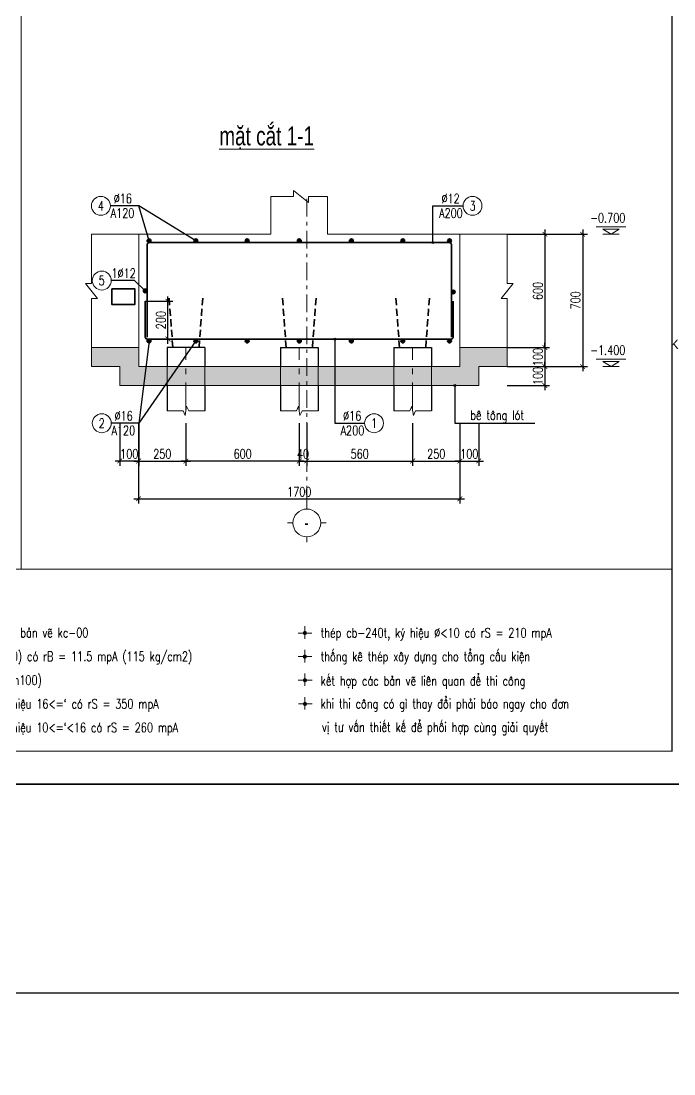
# Model space of a CAD drawing. Extents: x -2098986 to 943, y -1296280 to 73591.
# Drawn here: x -1649126 to -1635304, y -1092187 to -1069905 of the extents above; entities that cross this region are included whole.
import ezdxf
from ezdxf.enums import TextEntityAlignment as Align

# ---------------------------------------------------------------- set-up
doc = ezdxf.new("R2010")
doc.units = 0
doc.header["$LTSCALE"] = 150
doc.header["$PDMODE"] = 35
doc.linetypes.add('_Tim', pattern=[9, 5, -1.5, 1, -1.5])
doc.linetypes.add('HIDDEN', pattern=[0.375, 0.25, -0.125])
doc.layers.get('0').update_dxf_attribs({"lineweight": 18})
doc.layers.get('Defpoints').update_dxf_attribs({"lineweight": 18})
for name, color, linetype, lineweight in [('05.Text', 253, 'Continuous', 18), ('11.Khung bo', 32, 'Continuous', 50), ('12.Khung', 36, 'Continuous', 25), ('KCVN-THAY', 7, 'Continuous', 25), ('LS-DIM', 251, 'Continuous', 13), ('LS-HATCH', 147, 'Continuous', 9), ('LS-TEXT', 60, 'Continuous', 20), ('LS-THAY', 7, 'Continuous', 20), ('LS-THEP', 3, 'Continuous', 35), ('LS-TRUC', 108, '_Tim', 9)]:
    doc.layers.add(name, color=color, linetype=linetype, lineweight=lineweight)
doc.layers.add('DIM', color=1, linetype='Continuous')
doc.layers.add('LS-COC', color=11, linetype='Continuous')
doc.layers.add('Tpl_Bound', color=1, linetype='Continuous', plot=False)
doc.styles.add('chu ghi chu', font='vntimeh.shx', dxfattribs={"width": 0.7})
doc.styles.add('KCVN-LEADER', font='vnromadi.shx', dxfattribs={"width": 0.7, "height": 4})
doc.styles.add('romans.shx', font='romans.shx', dxfattribs={"width": 0.75, "bigfont": 'vns.shx'})
doc.styles.add('VnAvantH', font='')
doc.styles.add('vnsimpli', font='vnsimli.shx', dxfattribs={"width": 0.75})
doc.styles.get('VnAvantH').set_extended_font_data('.VnAvantH')
doc.dimstyles.new('D25', dxfattribs={"dimscale": 0, "dimtxt": 200, "dimasz": 100, "dimexe": 100, "dimexo": 0, "dimgap": 50, "dimtad": 1, "dimdec": 0, "dimlfac": 0.25, "dimdsep": 46, "dimtxsty": 'vnsimpli', "dimblk1": 'ARCHTICK', "dimblk2": 'ARCHTICK', "dimsah": 1, "dimcen": 0, "dimdle": 100, "dimclrd": 256, "dimclre": 256, "dimclrt": 60, "dimadec": 0, "dimazin": 0, "dimtfac": 0.004, "dimtdec": 0, "dimtix": 1, "dimtmove": 2, "dimatfit": 3, "dimldrblk": 'ARCHTICK', "dimfxl": 1, "dimtolj": 1, "dimarcsym": 0})
doc.dimstyles.new('LS.GHI CHU', dxfattribs={"dimtxt": 200, "dimasz": 120, "dimexe": 120, "dimexo": 120, "dimgap": 80, "dimtad": 1, "dimdec": 0, "dimzin": 0, "dimdsep": 46, "dimtxsty": 'romans.shx', "dimblk": 'ARCHTICK', "dimcen": 0.09, "dimdle": 120, "dimclrd": 256, "dimclre": 8, "dimclrt": 7, "dimadec": 0, "dimazin": 0, "dimtfac": 1, "dimtdec": 0, "dimtofl": 0, "dimtmove": 0, "dimatfit": 3, "dimldrblk": 'ARCHTICK', "dimfxl": 1, "dimtolj": 1, "dimtzin": 0, "dimarcsym": 0})

# ---------------------------------------------------------------- blocks, each defined once
blk = doc.blocks.new('*U4')
at = {"layer": 'KCVN-THAY', "color": 140}
blk.add_lwpolyline([(214871.76, 86966.68), (215381.8, 86966.68), (215381.8, 86579.68), (214871.76, 86579.68)], close=True, dxfattribs=at)
blk = doc.blocks.new('100')
at = {"layer": '11.Khung bo', "const_width": 26.7}
blk.add_lwpolyline([(1860913, -945240), (1860913, -916940), (1896063, -916940), (1896063, -945240)], close=True, dxfattribs=at)
blk.add_lwpolyline([(1860913, -945240), (1860913, -916940), (1896063, -916940), (1896063, -945240)], close=True, dxfattribs=at)
blk.add_lwpolyline([(1860913, -945240), (1860913, -916940), (1896063, -916940), (1896063, -945240)], close=True, dxfattribs=at)
at = {"layer": '12.Khung'}
blk.add_lwpolyline([(1901579, -945940), (1901579, -916240), (1859580, -916240), (1859580, -945940)], close=True, dxfattribs=at)
blk.add_lwpolyline([(1901579, -945940), (1901579, -916240), (1859580, -916240), (1859580, -945940)], close=True, dxfattribs=at)
blk.add_lwpolyline([(1901579, -945940), (1901579, -916240), (1859580, -916240), (1859580, -945940)], close=True, dxfattribs=at)
at = {"layer": '05.Text', "style": 'VnAvantH'}
blk.add_text('KTS.lª thÕ trinh', height=198, dxfattribs=at).set_placement((1898428, -936733), align=Align.RIGHT)
blk = doc.blocks.new('n')
at = {"layer": 'LS-TEXT', "linetype": 'Continuous'}
for p, q in [((-27, 0), (-175, 0)), ((-175, 0), (188, 0)), ((0, 0), (0, 178)), ((0, 178), (0, -151))]:
    blk.add_line(p, q, dxfattribs=at)
at = {"layer": 'LS-TEXT', "linetype": 'Continuous', "const_width": 54}
blk.add_lwpolyline([(-27, 0, 1), (27, 0, 1)], format="xyb", close=True, dxfattribs=at)
blk = doc.blocks.new('GHICHUCHUNG1')
at = {"layer": 'LS-THAY'}
blk.add_lwpolyline([(115819, 523844), (132587, 523844), (132587, 519994), (115819, 519994)], close=True, dxfattribs=at)
at = {"layer": 'LS-THAY', "xscale": 0.7999999998137355, "yscale": 0.7999999998137355, "zscale": 0.7999999998137355}
for p in [(116368, 522494), (124816, 522494), (116369, 521994), (124815, 521994), (116368, 521494), (124818, 521494), (116368, 520994), (124819, 520994), (116368, 520494)]:
    blk.add_blockref('n', p, dxfattribs=at)
at = {"layer": 'LS-TEXT', "color": 60, "style": 'KCVN-LEADER', "width": 0.75}
blk.add_text('%%Ughi chó:', height=400, dxfattribs=at).set_placement((116449, 522924))
at = {"layer": 'LS-TEXT', "style": 'vnsimpli', "width": 0.75}
for s, p in [('   ghi chó chung xem b¶n vÏ kc-00', (116368, 522400)), ('   thÐp cb-240t, ký hiÖu %%C<10 cã rS = 210 mpA', (124816, 522399)), ('   bª t«ng b20 (m250) cã rB = 11.5 mpA (115 kg/cm2)', (116368, 521900)), ('   thèng kª thÐp x©y dùng cho tæng cÊu kiÖn', (124815, 521899)), ('   bª t«ng lãt b7.5 (m100)', (116366, 521397)), ('   kÕt hîp c¸c b¶n vÏ liªn quan ®Ó thi c«ng', (124816, 521382)), ('   thÐp cb-400v, ký hiÖu 16<=` cã rS = 350 mpA', (116366, 520894)), ('   khi thi c«ng cã g× thay ®æi ph¶i b¸o ngay cho ®¬n', (124815, 520898)), ('   thÐp cb-300v, ký hiÖu 10<=`<16 cã rS = 260 mpA', (116366, 520394)), ('vÞ t\xad vÊn thiÕt kÕ ®Ó phèi hîp cïng gi¶i quyÕt', (125180, 520402))]:
    blk.add_text(s, height=200, dxfattribs=at).set_placement(p)
blk = doc.blocks.new('A$C6AA05690')
at = {"layer": 'LS-COC'}
for p, q in [((26, 403.1), (26, 303.1)), ((26, 403.1), (226, 403.1)), ((226, 403.1), (226, 303.1)), ((26, 203.1), (26, 68.2)), ((226, 203.1), (226, 68.2))]:
    blk.add_line(p, q, dxfattribs=at)
at = {"layer": 'LS-DIM', "ltscale": 0.05}
for p, q in [((26, 303.1), (26, 203.1)), ((226, 303.1), (226, 203.1))]:
    blk.add_line(p, q, dxfattribs=at)
at = {"layer": 'LS-DIM'}
blk.add_lwpolyline([(26, 68.2), (111, 68.2), (122.1, 93.2), (129.9, 43.2), (141, 68.2), (226, 68.2)], dxfattribs=at)
at = {"layer": 'LS-THEP', "linetype": 'HIDDEN'}
for p, q in [((56.7, 403.1), (35.8, 684)), ((195.4, 403.1), (216.3, 684))]:
    blk.add_line(p, q, dxfattribs=at)
at = {"layer": 'LS-TRUC', "ltscale": 0.2}
blk.add_line((126, 68.2), (126, 403.1), dxfattribs=at)
blk = doc.blocks.new('THEP DAM')
at = {"layer": 'LS-THEP'}
for p, q in [((-0.6, 0), (0.6, 0)), ((-0.42, 0.42), (0.42, -0.42)), ((-0.42, -0.42), (0.42, 0.42)), ((0, 0.6), (0, -0.6))]:
    blk.add_line(p, q, dxfattribs=at)
blk.add_circle((0, 0), 0.6, dxfattribs=at)
blk = doc.blocks.new('_ArchTick')
at = {"layer": 'DIM', "color": 0, "const_width": 0.15}
blk.add_lwpolyline([(-0.5, -0.5), (0.5, 0.5)], dxfattribs=at)
blk = doc.blocks.new('*D991')
at = {"layer": 'Defpoints', "color": 0, "transparency": 16777216}
for p in [(-1646497, -1075835), (-1646016, -1075835), (-1646293, -1076635)]:
    blk.add_point(p, dxfattribs=at)
at = {"layer": 'LS-DIM', "lineweight": -2, "transparency": 16777216}
for p, q in [((-1646016, -1076735), (-1646016, -1075735)), ((-1646497, -1075835), (-1645916, -1075835)), ((-1646293, -1076635), (-1645916, -1076635))]:
    blk.add_line(p, q, dxfattribs=at)
at = {"layer": 'LS-DIM', "lineweight": -2, "transparency": 16777216, "xscale": 100, "yscale": 100, "zscale": 100}
for p, rotation in [((-1646016, -1075835), 90), ((-1646016, -1076635), 270)]:
    blk.add_blockref('_ArchTick', p, dxfattribs=dict(at, rotation=rotation))
at = {"layer": 'LS-DIM', "color": 60, "transparency": 16777216, "insert": (-1646166, -1076235), "char_height": 200, "attachment_point": 5, "rotation": 90, "style": 'vnsimpli'}
blk.add_mtext('\\A1;200', dxfattribs=at)
blk = doc.blocks.new('cotthep')
at = {"layer": 'LS-THAY'}
blk.add_circle((-250, 0), 250, dxfattribs=at)
at = {"layer": 'LS-TEXT', "style": 'vnsimpli', "width": 0.75}
for tag, p in [('24`25', (446, 69)), ('10', (-250, -123)), ('A200', (440, -316))]:
    blk.add_attdef(tag, text='', height=250, dxfattribs=at).set_placement(p, align=Align.CENTER)
blk = doc.blocks.new('*D992')
at = {"layer": 'Defpoints', "color": 0, "transparency": 16777216}
for p in [(-1646636, -1078418), (-1645635, -1078418), (-1645635, -1079216)]:
    blk.add_point(p, dxfattribs=at)
at = {"layer": 'LS-DIM', "lineweight": -2, "transparency": 16777216}
for p, q in [((-1646636, -1078418), (-1646636, -1079316)), ((-1645635, -1078418), (-1645635, -1079316)), ((-1646736, -1079216), (-1645535, -1079216))]:
    blk.add_line(p, q, dxfattribs=at)
at = {"layer": 'LS-DIM', "lineweight": -2, "transparency": 16777216, "xscale": 100, "yscale": 100, "zscale": 100, "rotation": 180}
blk.add_blockref('_ArchTick', (-1646636, -1079216), dxfattribs=at)
at = {"layer": 'LS-DIM', "lineweight": -2, "transparency": 16777216, "xscale": 100, "yscale": 100, "zscale": 100}
blk.add_blockref('_ArchTick', (-1645635, -1079216), dxfattribs=at)
at = {"layer": 'LS-DIM', "color": 60, "transparency": 16777216, "insert": (-1646135, -1079066), "char_height": 200, "attachment_point": 5, "style": 'vnsimpli'}
blk.add_mtext('\\A1;250', dxfattribs=at)
blk = doc.blocks.new('*D993')
at = {"layer": 'Defpoints', "color": 0, "transparency": 16777216}
for p in [(-1646636, -1078418), (-1639836, -1078418), (-1639836, -1080016)]:
    blk.add_point(p, dxfattribs=at)
at = {"layer": 'LS-DIM', "lineweight": -2, "transparency": 16777216}
for p, q in [((-1646636, -1078418), (-1646636, -1080116)), ((-1639836, -1078418), (-1639836, -1080116)), ((-1646736, -1080016), (-1639736, -1080016))]:
    blk.add_line(p, q, dxfattribs=at)
at = {"layer": 'LS-DIM', "lineweight": -2, "transparency": 16777216, "xscale": 100, "yscale": 100, "zscale": 100, "rotation": 180}
blk.add_blockref('_ArchTick', (-1646636, -1080016), dxfattribs=at)
at = {"layer": 'LS-DIM', "lineweight": -2, "transparency": 16777216, "xscale": 100, "yscale": 100, "zscale": 100}
blk.add_blockref('_ArchTick', (-1639836, -1080016), dxfattribs=at)
at = {"layer": 'LS-DIM', "color": 60, "transparency": 16777216, "insert": (-1643236, -1079866), "char_height": 200, "attachment_point": 5, "style": 'vnsimpli'}
blk.add_mtext('\\A1;1700', dxfattribs=at)
blk = doc.blocks.new('*D994')
at = {"layer": 'Defpoints', "color": 0, "transparency": 16777216}
for p in [(-1643076, -1078418), (-1640836, -1078418), (-1640836, -1079216)]:
    blk.add_point(p, dxfattribs=at)
at = {"layer": 'LS-DIM', "lineweight": -2, "transparency": 16777216}
for p, q in [((-1643076, -1078418), (-1643076, -1079316)), ((-1640836, -1078418), (-1640836, -1079316)), ((-1643176, -1079216), (-1640736, -1079216))]:
    blk.add_line(p, q, dxfattribs=at)
at = {"layer": 'LS-DIM', "lineweight": -2, "transparency": 16777216, "xscale": 100, "yscale": 100, "zscale": 100, "rotation": 180}
blk.add_blockref('_ArchTick', (-1643076, -1079216), dxfattribs=at)
at = {"layer": 'LS-DIM', "lineweight": -2, "transparency": 16777216, "xscale": 100, "yscale": 100, "zscale": 100}
blk.add_blockref('_ArchTick', (-1640836, -1079216), dxfattribs=at)
at = {"layer": 'LS-DIM', "color": 60, "transparency": 16777216, "insert": (-1641956, -1079066), "char_height": 200, "attachment_point": 5, "style": 'vnsimpli'}
blk.add_mtext('\\A1;560', dxfattribs=at)
blk = doc.blocks.new('*D995')
at = {"layer": 'Defpoints', "color": 0, "transparency": 16777216}
for p in [(-1640836, -1078418), (-1639836, -1078418), (-1639836, -1079216)]:
    blk.add_point(p, dxfattribs=at)
at = {"layer": 'LS-DIM', "lineweight": -2, "transparency": 16777216}
for p, q in [((-1640836, -1078418), (-1640836, -1079316)), ((-1639836, -1078418), (-1639836, -1079316)), ((-1640936, -1079216), (-1639736, -1079216))]:
    blk.add_line(p, q, dxfattribs=at)
at = {"layer": 'LS-DIM', "lineweight": -2, "transparency": 16777216, "xscale": 100, "yscale": 100, "zscale": 100, "rotation": 180}
blk.add_blockref('_ArchTick', (-1640836, -1079216), dxfattribs=at)
at = {"layer": 'LS-DIM', "lineweight": -2, "transparency": 16777216, "xscale": 100, "yscale": 100, "zscale": 100}
blk.add_blockref('_ArchTick', (-1639836, -1079216), dxfattribs=at)
at = {"layer": 'LS-DIM', "color": 60, "transparency": 16777216, "insert": (-1640336, -1079066), "char_height": 200, "attachment_point": 5, "style": 'vnsimpli'}
blk.add_mtext('\\A1;250', dxfattribs=at)
blk = doc.blocks.new('*D996')
at = {"layer": 'Defpoints', "color": 0, "transparency": 16777216}
for p in [(-1645635, -1078418), (-1643236, -1078418), (-1645635, -1079216)]:
    blk.add_point(p, dxfattribs=at)
at = {"layer": 'LS-DIM', "lineweight": -2, "transparency": 16777216}
for p, q in [((-1645635, -1078418), (-1645635, -1079316)), ((-1643236, -1078418), (-1643236, -1079316)), ((-1643136, -1079216), (-1645735, -1079216))]:
    blk.add_line(p, q, dxfattribs=at)
at = {"layer": 'LS-DIM', "lineweight": -2, "transparency": 16777216, "xscale": 100, "yscale": 100, "zscale": 100, "rotation": 180}
blk.add_blockref('_ArchTick', (-1645635, -1079216), dxfattribs=at)
at = {"layer": 'LS-DIM', "lineweight": -2, "transparency": 16777216, "xscale": 100, "yscale": 100, "zscale": 100}
blk.add_blockref('_ArchTick', (-1643236, -1079216), dxfattribs=at)
at = {"layer": 'LS-DIM', "color": 60, "transparency": 16777216, "insert": (-1644435, -1079066), "char_height": 200, "attachment_point": 5, "style": 'vnsimpli'}
blk.add_mtext('\\A1;600', dxfattribs=at)
blk = doc.blocks.new('*D997')
at = {"layer": 'Defpoints', "color": 0, "transparency": 16777216}
for p in [(-1639836, -1078418), (-1639436, -1078418), (-1639436, -1079216)]:
    blk.add_point(p, dxfattribs=at)
at = {"layer": 'LS-DIM', "lineweight": -2, "transparency": 16777216}
for p, q in [((-1639836, -1078418), (-1639836, -1079316)), ((-1639436, -1078418), (-1639436, -1079316)), ((-1639836, -1079216), (-1639936, -1079216)), ((-1639836, -1079216), (-1639436, -1079216)), ((-1639436, -1079216), (-1639336, -1079216))]:
    blk.add_line(p, q, dxfattribs=at)
at = {"layer": 'LS-DIM', "lineweight": -2, "transparency": 16777216, "xscale": 100, "yscale": 100, "zscale": 100}
blk.add_blockref('_ArchTick', (-1639836, -1079216), dxfattribs=at)
at = {"layer": 'LS-DIM', "lineweight": -2, "transparency": 16777216, "xscale": 100, "yscale": 100, "zscale": 100, "rotation": 180}
blk.add_blockref('_ArchTick', (-1639436, -1079216), dxfattribs=at)
at = {"layer": 'LS-DIM', "color": 60, "transparency": 16777216, "insert": (-1639636, -1079066), "char_height": 200, "attachment_point": 5, "style": 'vnsimpli'}
blk.add_mtext('\\A1;100', dxfattribs=at)
blk = doc.blocks.new('*D998')
at = {"layer": 'Defpoints', "color": 0, "transparency": 16777216}
for p in [(-1647036, -1078418), (-1646635, -1078418), (-1647036, -1079216)]:
    blk.add_point(p, dxfattribs=at)
at = {"layer": 'LS-DIM', "lineweight": -2, "transparency": 16777216}
for p, q in [((-1647036, -1078418), (-1647036, -1079316)), ((-1646635, -1078418), (-1646635, -1079316)), ((-1647036, -1079216), (-1647136, -1079216)), ((-1646635, -1079216), (-1647036, -1079216)), ((-1646635, -1079216), (-1646535, -1079216))]:
    blk.add_line(p, q, dxfattribs=at)
at = {"layer": 'LS-DIM', "lineweight": -2, "transparency": 16777216, "xscale": 100, "yscale": 100, "zscale": 100}
blk.add_blockref('_ArchTick', (-1647036, -1079216), dxfattribs=at)
at = {"layer": 'LS-DIM', "lineweight": -2, "transparency": 16777216, "xscale": 100, "yscale": 100, "zscale": 100, "rotation": 180}
blk.add_blockref('_ArchTick', (-1646635, -1079216), dxfattribs=at)
at = {"layer": 'LS-DIM', "color": 60, "transparency": 16777216, "insert": (-1646835, -1079066), "char_height": 200, "attachment_point": 5, "style": 'vnsimpli'}
blk.add_mtext('\\A1;100', dxfattribs=at)
blk = doc.blocks.new('*D999')
at = {"layer": 'Defpoints', "color": 0, "transparency": 16777216}
for p in [(-1638836, -1074416), (-1638836, -1076817), (-1638036, -1076817)]:
    blk.add_point(p, dxfattribs=at)
at = {"layer": 'LS-DIM', "lineweight": -2, "transparency": 16777216}
for p, q in [((-1638836, -1074416), (-1637936, -1074416)), ((-1638036, -1074316), (-1638036, -1076917)), ((-1638836, -1076817), (-1637936, -1076817))]:
    blk.add_line(p, q, dxfattribs=at)
at = {"layer": 'LS-DIM', "lineweight": -2, "transparency": 16777216, "xscale": 100, "yscale": 100, "zscale": 100}
for p, rotation in [((-1638036, -1074416), 90), ((-1638036, -1076817), 270)]:
    blk.add_blockref('_ArchTick', p, dxfattribs=dict(at, rotation=rotation))
at = {"layer": 'LS-DIM', "color": 60, "transparency": 16777216, "insert": (-1638186, -1075617), "char_height": 200, "attachment_point": 5, "rotation": 90, "style": 'vnsimpli'}
blk.add_mtext('\\A1;600', dxfattribs=at)
blk = doc.blocks.new('*D1000')
at = {"layer": 'Defpoints', "color": 0, "transparency": 16777216}
for p in [(-1638836, -1076817), (-1638836, -1077216), (-1638036, -1077216)]:
    blk.add_point(p, dxfattribs=at)
at = {"layer": 'LS-DIM', "lineweight": -2, "transparency": 16777216}
for p, q in [((-1638836, -1076817), (-1637936, -1076817)), ((-1638036, -1076817), (-1638036, -1076717)), ((-1638036, -1076817), (-1638036, -1077216)), ((-1638836, -1077216), (-1637936, -1077216)), ((-1638036, -1077216), (-1638036, -1077316))]:
    blk.add_line(p, q, dxfattribs=at)
at = {"layer": 'LS-DIM', "lineweight": -2, "transparency": 16777216, "xscale": 100, "yscale": 100, "zscale": 100}
for p, rotation in [((-1638036, -1076817), 270), ((-1638036, -1077216), 90)]:
    blk.add_blockref('_ArchTick', p, dxfattribs=dict(at, rotation=rotation))
at = {"layer": 'LS-DIM', "color": 60, "transparency": 16777216, "insert": (-1638186, -1077017), "char_height": 200, "attachment_point": 5, "rotation": 90, "style": 'vnsimpli'}
blk.add_mtext('\\A1;100', dxfattribs=at)
blk = doc.blocks.new('*D1001')
at = {"layer": 'Defpoints', "color": 0, "transparency": 16777216}
for p in [(-1638836, -1077216), (-1638836, -1077616), (-1638036, -1077616)]:
    blk.add_point(p, dxfattribs=at)
at = {"layer": 'LS-DIM', "lineweight": -2, "transparency": 16777216}
for p, q in [((-1638836, -1077216), (-1637936, -1077216)), ((-1638036, -1077216), (-1638036, -1077116)), ((-1638036, -1077216), (-1638036, -1077616)), ((-1638836, -1077616), (-1637936, -1077616)), ((-1638036, -1077616), (-1638036, -1077716))]:
    blk.add_line(p, q, dxfattribs=at)
at = {"layer": 'LS-DIM', "lineweight": -2, "transparency": 16777216, "xscale": 100, "yscale": 100, "zscale": 100}
for p, rotation in [((-1638036, -1077216), 270), ((-1638036, -1077616), 90)]:
    blk.add_blockref('_ArchTick', p, dxfattribs=dict(at, rotation=rotation))
at = {"layer": 'LS-DIM', "color": 60, "transparency": 16777216, "insert": (-1638186, -1077416), "char_height": 200, "attachment_point": 5, "rotation": 90, "style": 'vnsimpli'}
blk.add_mtext('\\A1;100', dxfattribs=at)
blk = doc.blocks.new('*D1002')
at = {"layer": 'Defpoints', "color": 0, "transparency": 16777216}
for p in [(-1638836, -1074416), (-1638836, -1077216), (-1637236, -1077216)]:
    blk.add_point(p, dxfattribs=at)
at = {"layer": 'LS-DIM', "lineweight": -2, "transparency": 16777216}
for p, q in [((-1638836, -1074416), (-1637136, -1074416)), ((-1637236, -1074316), (-1637236, -1077316)), ((-1638836, -1077216), (-1637136, -1077216))]:
    blk.add_line(p, q, dxfattribs=at)
at = {"layer": 'LS-DIM', "lineweight": -2, "transparency": 16777216, "xscale": 100, "yscale": 100, "zscale": 100}
for p, rotation in [((-1637236, -1074416), 90), ((-1637236, -1077216), 270)]:
    blk.add_blockref('_ArchTick', p, dxfattribs=dict(at, rotation=rotation))
at = {"layer": 'LS-DIM', "color": 60, "transparency": 16777216, "insert": (-1637386, -1075816), "char_height": 200, "attachment_point": 5, "rotation": 90, "style": 'vnsimpli'}
blk.add_mtext('\\A1;700', dxfattribs=at)
blk = doc.blocks.new('nhieu cot')
at = {"layer": 'LS-DIM', "linetype": 'Continuous'}
for p, q in [((605, 194), (-173, 194)), ((432, 130), (0, 130)), ((0, 130), (216, 0)), ((432, 0), (0, 0)), ((216, 0), (432, 130))]:
    blk.add_line(p, q, dxfattribs=at)
blk.add_solid([(216, 0), (216, 130), (0, 130), (216, 0)], dxfattribs=at)
at = {"color": 31, "linetype": 'Continuous', "style": 'chu ghi chu', "width": 0.7}
for tag, p in [('COT3', (-73, 1058)), ('COT2', (-73, 684)), ('COT1', (-73, 309))]:
    blk.add_attdef(tag, p, '', height=250, dxfattribs=at)
blk = doc.blocks.new('A$C0F04115F')
at = {"layer": 'LS-THAY'}
for p, q in [((-380, 380), (-380, 530)), ((-760, 0), (-910, 0)), ((0, 0), (150, 0)), ((-380, -380), (-380, -530))]:
    blk.add_line(p, q, dxfattribs=at)
blk.add_circle((-380, 0), 380, dxfattribs=at)
blk = doc.blocks.new('*D1004')
at = {"layer": 'Defpoints', "color": 0, "transparency": 16777216}
for p in [(-1643236, -1078418), (-1643076, -1078418), (-1643076, -1079216)]:
    blk.add_point(p, dxfattribs=at)
at = {"layer": 'LS-DIM', "lineweight": -2, "transparency": 16777216}
for p, q in [((-1643236, -1078418), (-1643236, -1079316)), ((-1643076, -1078418), (-1643076, -1079316)), ((-1643236, -1079216), (-1643336, -1079216)), ((-1643236, -1079216), (-1643076, -1079216)), ((-1643076, -1079216), (-1642976, -1079216))]:
    blk.add_line(p, q, dxfattribs=at)
at = {"layer": 'LS-DIM', "lineweight": -2, "transparency": 16777216, "xscale": 100, "yscale": 100, "zscale": 100}
blk.add_blockref('_ArchTick', (-1643236, -1079216), dxfattribs=at)
at = {"layer": 'LS-DIM', "lineweight": -2, "transparency": 16777216, "xscale": 100, "yscale": 100, "zscale": 100, "rotation": 180}
blk.add_blockref('_ArchTick', (-1643076, -1079216), dxfattribs=at)
at = {"layer": 'LS-DIM', "color": 60, "transparency": 16777216, "insert": (-1643156, -1079066), "char_height": 200, "attachment_point": 5, "style": 'vnsimpli'}
blk.add_mtext('\\A1;40', dxfattribs=at)

msp = doc.modelspace()

# ---------------------------------------------------------------- hatches: boundary and pattern name
at = {"layer": 'LS-HATCH'}
h = msp.add_hatch(dxfattribs=at)
h.set_pattern_fill('AR-CONC', color=256, scale=2, style=0)
h.set_pattern_definition([(50, (-1397364.93, -266766.8), (364.36934, -31.87817), [38.1, -419.1]), (355, (-1397364.93, -266766.8), (-70.48565, 382.11329), [30.48, -335.28]), (100.451, (-1397334.56, -266769.46), (293.885, 350.23338), [32.38, -356.18]), (46.1842, (-1397364.93, -266665.2), (542.15808, -84.08466), [57.15, -628.65]), (96.6356, (-1397319.75, -266672.2), (474.80847, 494.8511), [48.57, -534.27]), (351.184, (-1397364.93, -266665.2), (474.8092, 494.85024), [45.72, -502.92]), (21, (-1397314.13, -266690.6), (303.22976, -204.53104), [38.1, -419.1]), (326, (-1397314.13, -266690.6), (123.60406, 368.37593), [30.48, -335.28]), (71.4514, (-1397288.86, -266707.65), (426.83298, 163.84572), [32.38, -356.18]), (37.5, (-1397364.93, -266766.8), (6.177207, 169.110078), [0, -331.216, 0, -340.36, 0, -336.55]), (7.5, (-1397364.93, -266766.8), (133.639325, 200.36115), [0, -194.056, 0, -323.596, 0, -128.27]), (327.5, (-1397478.21, -266766.8), (271.18119, -11.457488), [0, -127, 0, -396.24, 0, -525.78]), (317.5, (-1397529.01, -266766.8), (296.25836, 50.85298), [0, -165.1, 0, -263.144, 0, -373.38])])
h.paths.add_polyline_path([(-1639435.8, -1077216.5), (-1638835.7, -1077216.5), (-1638835.7, -1076815.6), (-1639835.8, -1076815.6), (-1639835.8, -1077216.5), (-1646635.6, -1077216.5), (-1646635.6, -1076815.6), (-1647635.6, -1076815.6), (-1647635.6, -1077216.5), (-1647035.6, -1077216.5), (-1647035.6, -1077616.5), (-1639435.8, -1077616.5)])

# ---------------------------------------------------------------- linework, layer by layer
at = {"layer": 'LS-DIM'}
for points in [[(-1643835.6, -1073617.1), (-1643355, -1073617.1), (-1643355, -1073491.1), (-1643039.7, -1073743.4), (-1643039.7, -1073617.1), (-1642635.6, -1073617.1)], [(-1647635.8, -1074416.5), (-1647635.6, -1075459.5), (-1647761.8, -1075459.5), (-1647509.5, -1075774.8), (-1647635.6, -1075774.8), (-1647635.8, -1077217.6)], [(-1638835.7, -1074416.5), (-1638835.8, -1075459.5), (-1638709.7, -1075459.5), (-1638962, -1075774.8), (-1638835.8, -1075774.8), (-1638835.7, -1077217.6)]]:
    msp.add_lwpolyline(points, dxfattribs=at)
msp.add_lwpolyline([(-1639435.8, -1077216.5), (-1638835.7, -1077216.5), (-1638835.7, -1076815.6), (-1639835.8, -1076815.6), (-1639835.8, -1077216.5), (-1646635.6, -1077216.5), (-1646635.6, -1076815.6), (-1647635.6, -1076815.6), (-1647635.6, -1077216.5), (-1647035.6, -1077216.5), (-1647035.6, -1077616.5), (-1639435.8, -1077616.5)], close=True, dxfattribs=at)
at = {"layer": 'LS-THAY'}
for p, q in [((-1643835.6, -1073617.1), (-1643835.6, -1074416.5)), ((-1642635.6, -1073617.1), (-1642635.6, -1074416.5)), ((-1643835.6, -1074416.5), (-1647635.6, -1074416.5)), ((-1646635.6, -1074416.5), (-1646635.6, -1077216.5)), ((-1638835.7, -1074416.5), (-1642635.6, -1074416.5)), ((-1639835.8, -1077216.5), (-1639835.8, -1074416.3)), ((-1635346.5, -1081505.5), (-1670496.5, -1081505.5))]:
    msp.add_line(p, q, dxfattribs=at)
at = {"layer": 'LS-THAY', "color": 140}
for points in [[(-1855203.6, -1051773.5), (-1290965.2, -1051773), (-1290965, -1090473.8), (-1855203.4, -1090474.3)], [(-1855203.6, -1090474.3), (-1290965.2, -1090473.8), (-1290965, -1141478.4), (-1855203.4, -1141478.9)]]:
    msp.add_lwpolyline(points, close=True, dxfattribs=at)
at = {"layer": 'LS-THAY'}
msp.add_lwpolyline([(-1649125.9, -1057055.5), (-1635346.5, -1057055.5), (-1635346.5, -1081505.5), (-1649125.9, -1081505.5)], close=True, dxfattribs=at)
for points in [[(-1638835.7, -1076815.6), (-1639835.8, -1076815.6), (-1639835.8, -1077216.5), (-1646635.6, -1077216.5), (-1646635.6, -1076815.6), (-1647635.6, -1076815.6)], [(-1647635.6, -1077216.5), (-1647035.6, -1077216.5), (-1647035.6, -1077616.5), (-1639435.8, -1077616.5), (-1639435.8, -1077216.5), (-1638835.7, -1077216.5)]]:
    msp.add_lwpolyline(points, dxfattribs=at)
at = {"layer": 'LS-THEP'}
for points in [[(-1646455.6, -1076595.4), (-1646455.6, -1074634.9, -0.4142136), (-1646415.6, -1074594.9), (-1640054.6, -1074594.9, -0.4142136), (-1640014.6, -1074634.9), (-1640014.6, -1076595.4)], [(-1646496.8, -1075835.4), (-1646496.8, -1076595.4, 0.4142136), (-1646456.8, -1076635.4), (-1640016.6, -1076635.4, 0.4142136), (-1639976.6, -1076595.4), (-1639976.6, -1075835.4)]]:
    msp.add_lwpolyline(points, format="xyb", dxfattribs=at)
msp.add_lwpolyline([(-1647203.3, -1075569.5), (-1646720.3, -1075569.5), (-1646720.3, -1075905.1), (-1647203.3, -1075905.1)], close=True, dxfattribs=at)
at = {"layer": 'LS-TRUC', "ltscale": 0.5}
msp.add_line((-1643075.7, -1080116.5), (-1643075.7, -1073586.6), dxfattribs=at)
at = {"layer": 'Tpl_Bound', "color": 1}
msp.add_lwpolyline([(-1671829.9, -1086055.5), (-1671829.9, -1056355.5), (-1629829.9, -1056355.5), (-1629829.9, -1086055.5)], close=True, dxfattribs=at)

# ---------------------------------------------------------------- block references
at = {"layer": '05.Text', "xscale": 1.000009185772931, "yscale": 1.000009185772931, "zscale": 1.000009185772931}
msp.add_blockref('100', (-3531426.6, -140107), dxfattribs=at)
at = {"layer": 'Defpoints', "xscale": 100, "yscale": 100, "zscale": 100}
msp.add_blockref('*U4', (-23163340.6, -9748442.8), dxfattribs=at)
at = {"layer": 'LS-DIM'}
ref = msp.add_blockref('nhieu cot', (-1636808.5, -1074416.5), dxfattribs=dict(at, xscale=0.7999999998137355, yscale=0.7999999998137355, zscale=0.7999999998137355))
ref.add_attrib('COT1', '-0.700', dxfattribs={"layer": 'LS-TEXT', "linetype": 'Continuous', "height": 200, "style": 'vnsimpli', "width": 0.75}).set_placement((-1636705.2, -1074168.9), align=Align.CENTER)
at = {"layer": 'LS-DIM', "yscale": 4, "zscale": 4}
for p, xscale in [((-1645131.3, -1078428.2), -4), ((-1643740.1, -1078428.2), 4), ((-1641340.1, -1078428.2), 4)]:
    msp.add_blockref('A$C6AA05690', p, dxfattribs=dict(at, xscale=xscale))
at = {"layer": 'LS-DIM'}
ref = msp.add_blockref('nhieu cot', (-1636808.5, -1077215.7), dxfattribs=dict(at, xscale=0.7999999998137355, yscale=0.7999999998137355, zscale=0.7999999998137355))
ref.add_attrib('COT1', '-1.400', dxfattribs={"layer": 'LS-TEXT', "linetype": 'Continuous', "height": 200, "style": 'vnsimpli', "width": 0.75}).set_placement((-1636705.2, -1076968.2), align=Align.CENTER)
at = {"layer": 'LS-THAY'}
ref = msp.add_blockref('cotthep', (-1647235.6, -1073816.5), dxfattribs=dict(at, xscale=0.7999999998137355, yscale=0.7999999998137355, zscale=0.7999999998137355))
ref.add_attrib('10', '4', dxfattribs={"layer": 'LS-TEXT', "height": 200, "style": 'vnsimpli', "width": 0.75}).set_placement((-1647435.6, -1073915.1), align=Align.CENTER)
ref.add_attrib('24`25', '`16', dxfattribs={"layer": 'LS-TEXT', "height": 200, "style": 'vnsimpli', "width": 0.75}).set_placement((-1646972.2, -1073761.1), align=Align.CENTER)
ref.add_attrib('A200', 'A120', dxfattribs={"layer": 'LS-TEXT', "height": 200, "style": 'vnsimpli', "width": 0.75}).set_placement((-1646978.3, -1074069), align=Align.CENTER)
ref = msp.add_blockref('cotthep', (-1639767.5, -1073816.5), dxfattribs=dict(at, xscale=-0.7999999998137355, yscale=0.7999999998137355, zscale=0.8))
ref.add_attrib('10', '3', dxfattribs={"layer": 'LS-TEXT', "height": 200, "style": 'vnsimpli', "width": 0.75}).set_placement((-1639567.5, -1073915.1), align=Align.CENTER)
ref.add_attrib('24`25', '`12', dxfattribs={"layer": 'LS-TEXT', "height": 200, "style": 'vnsimpli', "width": 0.75}).set_placement((-1640031, -1073761.1), align=Align.CENTER)
ref.add_attrib('A200', 'A200', dxfattribs={"layer": 'LS-TEXT', "height": 200, "style": 'vnsimpli', "width": 0.75}).set_placement((-1640024.8, -1074069), align=Align.CENTER)
ref = msp.add_blockref('cotthep', (-1647217, -1075397.7), dxfattribs=dict(at, xscale=0.7999999998137355, yscale=0.7999999998137355, zscale=0.7999999998137355))
ref.add_attrib('10', '5', dxfattribs={"layer": 'LS-TEXT', "height": 200, "style": 'vnsimpli', "width": 0.75}).set_placement((-1647417, -1075496.3), align=Align.CENTER)
ref.add_attrib('24`25', '1`12', dxfattribs={"layer": 'LS-TEXT', "height": 200, "style": 'vnsimpli', "width": 0.75}).set_placement((-1646953.6, -1075342.3), align=Align.CENTER)
ref = msp.add_blockref('cotthep', (-1647217, -1078416.5), dxfattribs=dict(at, xscale=0.7999999998137355, yscale=0.7999999998137355, zscale=0.7999999998137355))
ref.add_attrib('10', '2', dxfattribs={"layer": 'LS-TEXT', "height": 200, "style": 'vnsimpli', "width": 0.75}).set_placement((-1647417, -1078515.1), align=Align.CENTER)
ref.add_attrib('24`25', '`16', dxfattribs={"layer": 'LS-TEXT', "height": 200, "style": 'vnsimpli', "width": 0.75}).set_placement((-1646953.6, -1078361.1), align=Align.CENTER)
ref.add_attrib('A200', 'A120', dxfattribs={"layer": 'LS-TEXT', "height": 200, "style": 'vnsimpli', "width": 0.75}).set_placement((-1646959.7, -1078669), align=Align.CENTER)
ref = msp.add_blockref('cotthep', (-1641852.6, -1078416.5), dxfattribs=dict(at, xscale=-0.7999999998137355, yscale=0.7999999998137355, zscale=0.8))
ref.add_attrib('10', '1', dxfattribs={"layer": 'LS-TEXT', "height": 200, "style": 'vnsimpli', "width": 0.75}).set_placement((-1641652.6, -1078515.1), align=Align.CENTER)
ref.add_attrib('24`25', '`16', dxfattribs={"layer": 'LS-TEXT', "height": 200, "style": 'vnsimpli', "width": 0.75}).set_placement((-1642116, -1078361.1), align=Align.CENTER)
ref.add_attrib('A200', 'A200', dxfattribs={"layer": 'LS-TEXT', "height": 200, "style": 'vnsimpli', "width": 0.75}).set_placement((-1642109.9, -1078669), align=Align.CENTER)
at = {"layer": 'LS-THAY', "xscale": 0.7730448000365868, "yscale": 0.7730448000365868, "zscale": 0.7730448000365868}
msp.add_blockref('A$C0F04115F', (-1642781.8, -1080526.3), dxfattribs=at)
at = {"layer": 'LS-THAY'}
msp.add_blockref('GHICHUCHUNG1', (-1767933.6, -1605349.7), dxfattribs=at)
at = {"layer": 'LS-THEP', "yscale": 66.66666666674428, "zscale": 66.66666666674428, "rotation": 180}
for p, xscale in [((-1646415.6, -1074554.9), 66.66666666674428), ((-1645425.4, -1074554.9), 66.66666666674428), ((-1644339.3, -1074554.9), -66.66666666674428), ((-1643235.7, -1074554.9), 66.66666666674428), ((-1642132, -1074554.9), 66.66666666674428), ((-1641044.9, -1074554.9), 66.66666666674428), ((-1640054.6, -1074554.9), 66.66666666674428)]:
    msp.add_blockref('THEP DAM', p, dxfattribs=dict(at, xscale=xscale))
at = {"layer": 'LS-THEP'}
for p, xscale, yscale, zscale in [((-1646495.6, -1075616.2), -66.66666666674428, 66.66666666674428, 66.66666666669762), ((-1639976.4, -1075638), -63.63636363809928, 63.63636363809928, 63.63636363805123), ((-1646415.6, -1076675.4), -66.66666666674428, 66.66666666674428, 66.66666666669762), ((-1645425.4, -1076675.4), -66.66666666674428, 66.66666666674428, 66.66666666669762), ((-1644339.3, -1076675.4), 66.66666666674428, 66.66666666674428, 66.66666666674428), ((-1643235.7, -1076675.4), -66.66666666674428, 66.66666666674428, 66.66666666669762), ((-1642132, -1076675.4), -66.66666666674428, 66.66666666674428, 66.66666666669762), ((-1641044.9, -1076675.4), -66.66666666674428, 66.66666666674428, 66.66666666669762), ((-1640054.6, -1076675.4), -66.66666666674428, 66.66666666674428, 66.66666666669762)]:
    msp.add_blockref('THEP DAM', p, dxfattribs=dict(at, xscale=xscale, yscale=yscale, zscale=zscale))

# ---------------------------------------------------------------- texts
at = {"layer": 'LS-TEXT', "style": 'KCVN-LEADER', "width": 0.75}
msp.add_text('%%UmÆt c¾t 1-1', height=400, dxfattribs=at).set_placement((-1644928.9, -1072536.5))
at = {"layer": 'LS-TEXT', "style": 'vnsimpli', "width": 0.75}
msp.add_text('bª t«ng lãt', height=200, dxfattribs=at).set_placement((-1639045.7, -1078345.4), align=Align.CENTER)
at = {"layer": 'LS-TEXT', "style": 'KCVN-LEADER', "width": 0.7}
msp.add_text('-', height=300, dxfattribs=at).set_placement((-1643083, -1080517.2), align=Align.MIDDLE_CENTER)

# ---------------------------------------------------------------- dimensions: what is measured, and where the dimension line sits
at = {"layer": 'LS-DIM'}
for base, p1, p2, angle, picture, middle in [((-1638035.7, -1076817.2), (-1638835.7, -1074416.5), (-1638835.7, -1076817.2), 90, '*D999', (-1638185.7, -1075616.9)), ((-1637235.7, -1077216.5), (-1638835.7, -1074416.5), (-1638835.7, -1077216.5), 90, '*D1002', (-1637385.7, -1075816.5)), ((-1646016, -1075835.4), (-1646292.5, -1076635.4), (-1646496.8, -1075835.4), 90, '*D991', (-1646166, -1076235.4)), ((-1638035.7, -1077216.5), (-1638835.7, -1076817.2), (-1638835.7, -1077216.5), 90, '*D1000', (-1638185.7, -1077016.9)), ((-1638035.7, -1077616.5), (-1638835.7, -1077216.5), (-1638835.7, -1077616.5), 90, '*D1001', (-1638185.7, -1077416.5)), ((-1647035.5, -1079216.5), (-1646635.4, -1078418.5), (-1647035.5, -1078418.5), 180, '*D998', (-1646835.4, -1079066.5))]:
    dim = msp.add_linear_dim(base=base, p1=p1, p2=p2, angle=angle, dimstyle='D25', override={"dimscale": 1}, dxfattribs=at)
    dim.commit()
    dim.dimension.update_dxf_attribs({"geometry": picture, "text_midpoint": middle})
for base, p1, p2, override, picture, middle in [((-1645635.3, -1079216.5), (-1646635.6, -1078418.5), (-1645635.3, -1078418.5), {"dimscale": 1}, '*D992', (-1646135.5, -1079066.5)), ((-1639836, -1080016.5), (-1646635.6, -1078418.5), (-1639836, -1078418.5), {"dimscale": 1, "dimtxsty": 'vnsimpli'}, '*D993', (-1643235.8, -1079866.5)), ((-1645635.3, -1079216.5), (-1643235.7, -1078418.5), (-1645635.3, -1078418.5), {"dimscale": 1}, '*D996', (-1644435.5, -1079066.5)), ((-1643075.7, -1079216.5), (-1643235.7, -1078418.5), (-1643075.7, -1078418.5), {"dimscale": 1}, '*D1004', (-1643155.7, -1079066.5)), ((-1640836, -1079216.5), (-1643075.7, -1078418.5), (-1640836, -1078418.5), {"dimscale": 1}, '*D994', (-1641955.8, -1079066.5)), ((-1639836, -1079216.5), (-1640836, -1078418.5), (-1639836, -1078418.5), {"dimscale": 1}, '*D995', (-1640336, -1079066.5)), ((-1639435.8, -1079216.5), (-1639836, -1078418.5), (-1639435.8, -1078418.5), {"dimscale": 1}, '*D997', (-1639635.9, -1079066.5))]:
    dim = msp.add_linear_dim(base=base, p1=p1, p2=p2, dimstyle='D25', override=override, dxfattribs=at)
    dim.commit()
    dim.dimension.update_dxf_attribs({"geometry": picture, "text_midpoint": middle})

# ---------------------------------------------------------------- leaders
for points in [[(-1645425.4, -1074554.9), (-1646635.8, -1073816.5), (-1647235.6, -1073816.5)], [(-1646417, -1074555.5), (-1646635.8, -1073816.5), (-1647235.6, -1073816.5)], [(-1640410.2, -1074594.9), (-1640410.2, -1073816.5), (-1639767.5, -1073816.5)], [(-1646495.6, -1075616.2), (-1646721.6, -1075397.7), (-1647217, -1075397.7)], [(-1642479.5, -1076635.4), (-1642479.5, -1078416.5), (-1641852.6, -1078416.5)], [(-1645425.4, -1076675.4), (-1646635.4, -1078416.5), (-1647217, -1078416.5)], [(-1646417, -1076677), (-1646635.4, -1078416.5), (-1647217, -1078416.5)], [(-1639945.8, -1077615.7), (-1639945.8, -1078416.5), (-1638247.9, -1078416.5)]]:
    msp.add_leader(points, dimstyle='LS.GHI CHU', override={"dimscale": 50, "dimasz": 0.8, "dimtad": 0, "dimtxsty": 'vnsimpli', "dimldrblk": 'Origin'}, dxfattribs=at)

doc.saveas('drawing.dxf')
